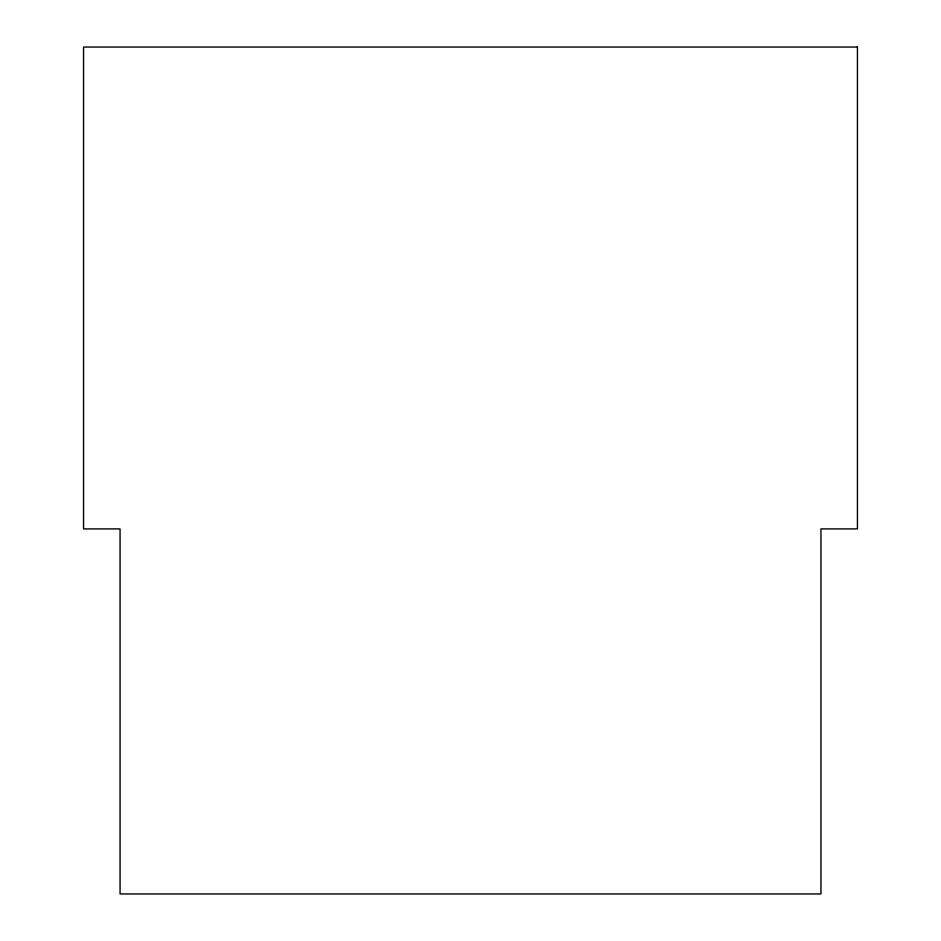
<?xml version="1.0" encoding="UTF-8"?>
<svg xmlns="http://www.w3.org/2000/svg" width="941" height="941" viewBox="0 0 941 941"><rect width="100%" height="100%" fill="white"/><g stroke="black" fill="none" stroke-linecap="round" stroke-linejoin="round"><path stroke-width="1.41" d="M857.451 47.05L83.549 47.05L83.549 528.913L120.06 528.913L120.06 893.95L820.94 893.95L820.94 528.913L857.451 528.913L857.451 47.05"/></g></svg>
